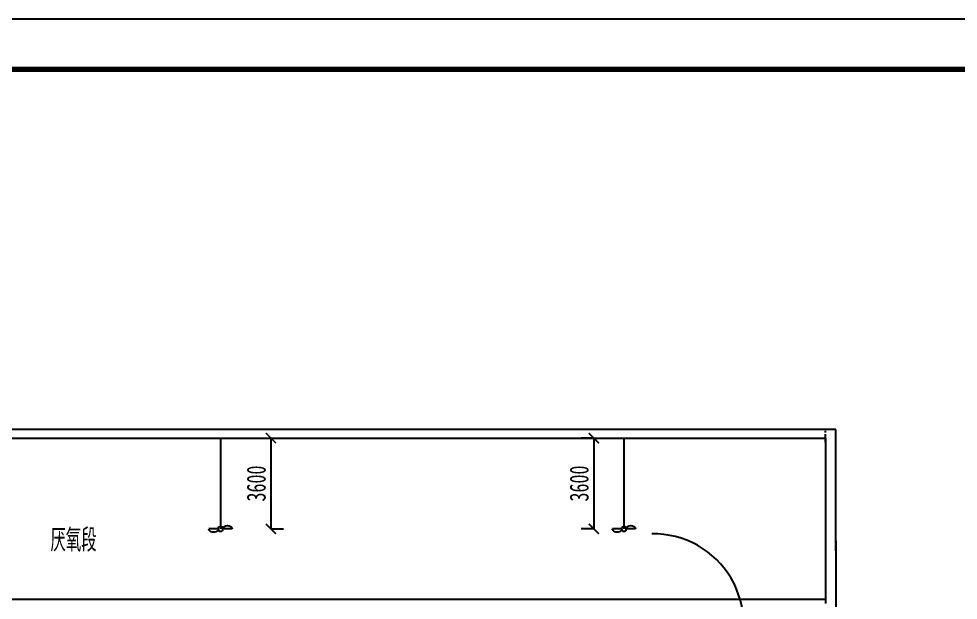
# Model space of a CAD drawing. Header units: millimetres. Extents: x 738100 to 1284508, y 138373 to 260796.
# Drawn here: x 811900 to 849157, y 237732 to 260796 of the extents above; entities that cross this region are included whole.
import ezdxf

# ---------------------------------------------------------------- set-up
doc = ezdxf.new("R2010")
doc.units = ezdxf.units.MM
doc.linetypes.add('CENTER', pattern=[50.8, 31.75, -6.35, 6.35, -6.35])
doc.layers.add('轴线', color=6, linetype='CENTER')
doc.layers.add('边框粗', color=7, linetype='Continuous', lineweight=100)
doc.styles.add('长仿宋', font='simfang.ttf', dxfattribs={"width": 0.7})
doc.styles.add('长仿宋体', font='simfang.ttf', dxfattribs={"width": 0.7})
doc.dimstyles.new('副本ISO-25', dxfattribs={"dimtxt": 750, "dimasz": 400, "dimexe": 500, "dimexo": 200, "dimgap": 200, "dimtad": 1, "dimdec": 1, "dimdsep": 46, "dimtxsty": '长仿宋', "dimblk": 'ARCHTICK', "dimcen": 200, "dimadec": 0, "dimazin": 0, "dimtfac": 1, "dimtdec": 1, "dimtmove": 0, "dimatfit": 3, "dimldrblk": 'ARCHTICK', "dimfxl": 0.5, "dimfxlon": 1, "dimarcsym": 0})

# ---------------------------------------------------------------- blocks, each defined once
blk = doc.blocks.new('_ArchTick')
at = {"color": 0, "linetype": 'ByBlock', "lineweight": 25, "const_width": 0.15}
blk.add_lwpolyline([(-0.5, -0.5), (0.5, 0.5)], dxfattribs=at)
blk = doc.blocks.new('*D204')
at = {"color": 0, "lineweight": -2, "ltscale": 10, "transparency": 16777216}
for p, q in [((821900, 244161), (822400, 244161)), ((821900, 244161), (821900, 240561)), ((821900, 240561), (822400, 240561))]:
    blk.add_line(p, q, dxfattribs=at)
at = {"layer": 'Defpoints', "color": 0, "ltscale": 10, "transparency": 16777216}
for p in [(819900, 244161), (819900, 240561), (821900, 240561)]:
    blk.add_point(p, dxfattribs=at)
at = {"color": 0, "lineweight": -2, "ltscale": 10, "transparency": 16777216, "xscale": 400, "yscale": 400, "zscale": 400}
for p, rotation in [((821900, 244161), 90), ((821900, 240561), 270)]:
    blk.add_blockref('_ArchTick', p, dxfattribs=dict(at, rotation=rotation))
at = {"color": 0, "ltscale": 10, "transparency": 16777216, "insert": (821321, 242361), "char_height": 750, "attachment_point": 5, "rotation": 90, "style": '长仿宋'}
blk.add_mtext('3600', dxfattribs=at)
blk = doc.blocks.new('*D205')
at = {"color": 0, "lineweight": -2, "ltscale": 10, "transparency": 16777216}
for p, q in [((834707, 244161), (834206, 244161)), ((834706, 244161), (834706, 240561)), ((834707, 240561), (834206, 240561))]:
    blk.add_line(p, q, dxfattribs=at)
at = {"layer": 'Defpoints', "color": 0, "ltscale": 10, "transparency": 16777216}
for p in [(835900, 244161), (834706, 240561), (835900, 240561)]:
    blk.add_point(p, dxfattribs=at)
at = {"color": 0, "lineweight": -2, "ltscale": 10, "transparency": 16777216, "xscale": 400, "yscale": 400, "zscale": 400}
for p, rotation in [((834706, 244161), 90), ((834706, 240561), 270)]:
    blk.add_blockref('_ArchTick', p, dxfattribs=dict(at, rotation=rotation))
at = {"color": 0, "ltscale": 10, "transparency": 16777216, "insert": (834127, 242361), "char_height": 750, "attachment_point": 5, "rotation": 90, "style": '长仿宋'}
blk.add_mtext('3600', dxfattribs=at)

msp = doc.modelspace()

# ---------------------------------------------------------------- linework, layer by layer
msp.add_line((772063.655, 260796.31), (852063.655, 260796.31))
at = {"lineweight": -3, "ltscale": 100}
for p, q in [((843900.494, 244506.604), (778300.494, 244506.604)), ((844300.494, 244506.604), (843900.494, 244506.604)), ((844300.494, 240085.464), (844300.494, 244506.604)), ((779900.494, 244161.124), (843900.494, 244161.124)), ((843900.494, 244161.124), (843900.494, 237761.124)), ((843900.494, 244006.245), (843900.494, 237606.245)), ((843900.494, 237761.124), (779900.494, 237761.124))]:
    msp.add_line(p, q, dxfattribs=at)
at = {"ltscale": 10}
for p, q in [((819900.494, 244161.124), (819900.494, 240561.124)), ((835900.494, 244161.124), (835900.494, 240561.124))]:
    msp.add_line(p, q, dxfattribs=at)
at = {"color": 7, "linetype": 'Continuous', "lineweight": -3}
for p, q in [((819815.241, 240561.124), (819441.995, 240561.124)), ((819815.241, 240561.124), (819441.995, 240561.124)), ((820358.993, 240561.124), (819985.748, 240561.124)), ((820358.993, 240561.124), (819985.748, 240561.124)), ((835815.241, 240561.124), (835441.995, 240561.124)), ((835815.241, 240561.124), (835441.995, 240561.124)), ((836358.993, 240561.124), (835985.748, 240561.124)), ((836358.993, 240561.124), (835985.748, 240561.124))]:
    msp.add_line(p, q, dxfattribs=at)
at = {"lineweight": -3}
for p, q in [((844300.494, 240085.464), (844300.494, 231084.264)), ((844300.494, 239685.464), (844300.494, 240085.464)), ((844300.494, 239685.464), (844300.494, 239685.464))]:
    msp.add_line(p, q, dxfattribs=at)
at = {"color": 7, "lineweight": -3}
msp.add_arc((837074.958, 236798.262), 3565.52, 268.8787302, 91.1212698, dxfattribs=at)
at = {"color": 7, "linetype": 'Continuous', "lineweight": -3, "extrusion": (0, 0, -1)}
for centre, start_param, end_param in [((820172.37, 240561.124), 3.141592654, 6.283185307), ((820172.37, 240561.124), 3.141592654, 6.283185307), ((836172.37, 240561.124), 3.141592654, 6.283185307), ((836172.37, 240561.124), 3.141592654, 6.283185307), ((819628.618, 240561.124), 0, 3.141592654), ((819628.618, 240561.124), 0, 3.141592654), ((835628.618, 240561.124), 0, 3.141592654), ((835628.618, 240561.124), 0, 3.141592654)]:
    msp.add_ellipse(centre, major_axis=(186.623, 0), ratio=0.700430958, start_param=start_param, end_param=end_param, dxfattribs=at)
at = {"color": 7, "linetype": 'Continuous', "lineweight": -3}
for centre in [(819900.494, 240561.124), (819900.494, 240561.124), (835900.494, 240561.124), (835900.494, 240561.124)]:
    msp.add_ellipse(centre, major_axis=(0, 106.567), ratio=0.8, start_param=-1.570796327, end_param=4.71238898, dxfattribs=at)
at = {"layer": '轴线', "ltscale": 10}
msp.add_line((843900.494, 244006.245), (843900.494, 244506.604), dxfattribs=at)
at = {"layer": '边框粗', "lineweight": 100}
msp.add_line((743100.048, 258796.31), (904300.048, 258796.31), dxfattribs=at)

# ---------------------------------------------------------------- texts
at = {"style": '长仿宋体', "width": 0.56}
msp.add_text('厌氧段', height=800, dxfattribs=at).set_placement((813154.707, 239748.136))

# ---------------------------------------------------------------- dimensions: what is measured, and where the dimension line sits
at = {"ltscale": 10}
dim = msp.add_linear_dim(base=(821900.177, 240561.124), p1=(819900.494, 244161.124), p2=(819900.494, 240561.124), angle=270, dimstyle='副本ISO-25', dxfattribs=at)
dim.commit()
dim.dimension.update_dxf_attribs({"geometry": '*D204', "text_midpoint": (821320.891, 242361.124)})
dim = msp.add_linear_dim(base=(834706.386, 240561.124), p1=(835900.494, 244161.124), p2=(835900.494, 240561.124), angle=270, dimstyle='副本ISO-25', dxfattribs=at)
dim.commit()
dim.dimension.update_dxf_attribs({"geometry": '*D205', "text_midpoint": (834706.386, 242361.124), "dimtype": 160})

doc.saveas('drawing.dxf')
